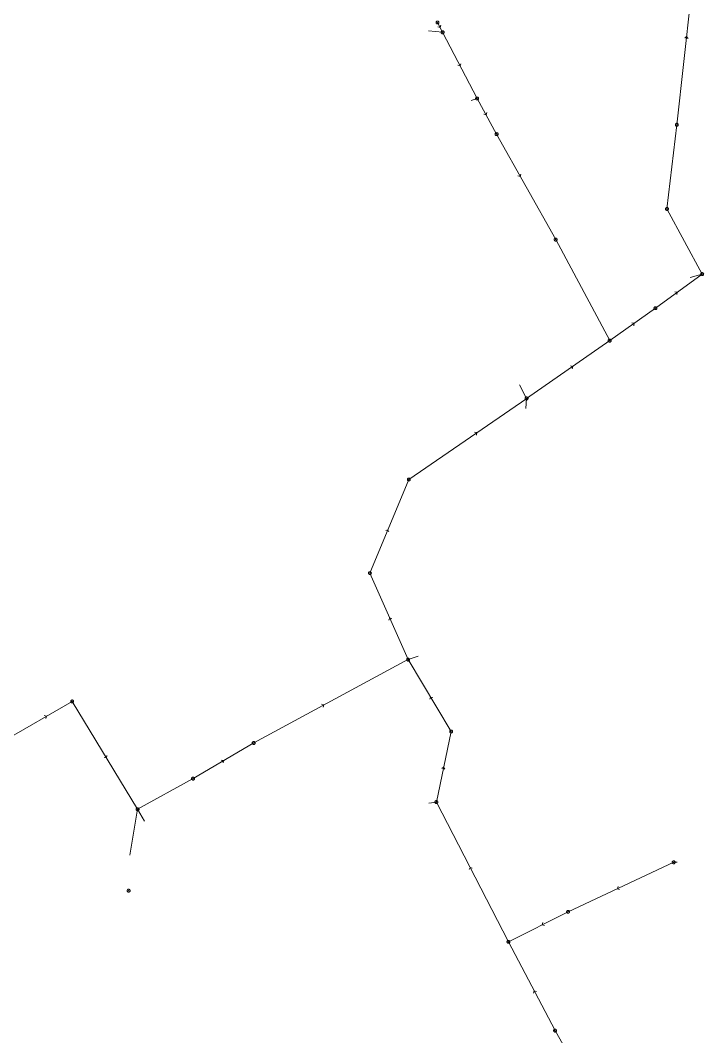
# Model space of a CAD drawing. Header units: metres. Extents: x 25504150 to 25508618, y 6694193 to 6702753.
# Drawn here: x 25505477.6 to 25505692.5, y 6699926.4 to 6700246 of the extents above; entities that cross this region are included whole.
import ezdxf

# ---------------------------------------------------------------- set-up
doc = ezdxf.new("R2010")
doc.units = ezdxf.units.M
for name, pattern in [('Sewer_node', [0]), ('Viemariputket', [0]), ('Viemarivarusteet', [0])]:
    doc.linetypes.add(name, pattern=pattern)
for name, color, linetype, lineweight in [('Sewer_node', 7, 'Sewer_node', 0), ('Viemariputket', 7, 'Viemariputket', 0), ('Viemarivarusteet', 7, 'Viemarivarusteet', 0)]:
    doc.layers.add(name, color=color, linetype=linetype, lineweight=lineweight)

msp = doc.modelspace()

# ---------------------------------------------------------------- linework, layer by layer
at = {"layer": 'Sewer_node', "color": 46, "linetype": 'Continuous', "true_color": 0x7f5f00, "flags": 128}
for points, elevation in [([(25505609.24, 6700245.29), (25505609.23, 6700245.36), (25505609.22, 6700245.43), (25505609.19, 6700245.5), (25505609.15, 6700245.56), (25505609.11, 6700245.62), (25505609.05, 6700245.66), (25505608.99, 6700245.7), (25505608.92, 6700245.73), (25505608.85, 6700245.74), (25505608.78, 6700245.75), (25505608.71, 6700245.74), (25505608.64, 6700245.73), (25505608.57, 6700245.7), (25505608.51, 6700245.66), (25505608.45, 6700245.62), (25505608.41, 6700245.56), (25505608.37, 6700245.5), (25505608.34, 6700245.43), (25505608.33, 6700245.36), (25505608.32, 6700245.29), (25505608.33, 6700245.22), (25505608.34, 6700245.15), (25505608.37, 6700245.08), (25505608.41, 6700245.02), (25505608.45, 6700244.96), (25505608.51, 6700244.92), (25505608.57, 6700244.88), (25505608.64, 6700244.85), (25505608.71, 6700244.84), (25505608.78, 6700244.83), (25505608.85, 6700244.84), (25505608.92, 6700244.85), (25505608.99, 6700244.88), (25505609.05, 6700244.92), (25505609.11, 6700244.96), (25505609.15, 6700245.02), (25505609.19, 6700245.08), (25505609.22, 6700245.15), (25505609.23, 6700245.22)], 48.75), ([(25505610.85, 6700242.22), (25505610.84, 6700242.29), (25505610.83, 6700242.36), (25505610.8, 6700242.43), (25505610.76, 6700242.49), (25505610.72, 6700242.55), (25505610.66, 6700242.59), (25505610.6, 6700242.63), (25505610.53, 6700242.66), (25505610.46, 6700242.67), (25505610.39, 6700242.68), (25505610.32, 6700242.67), (25505610.25, 6700242.66), (25505610.18, 6700242.63), (25505610.12, 6700242.59), (25505610.06, 6700242.55), (25505610.02, 6700242.49), (25505609.98, 6700242.43), (25505609.95, 6700242.36), (25505609.94, 6700242.29), (25505609.93, 6700242.22), (25505609.94, 6700242.15), (25505609.95, 6700242.08), (25505609.98, 6700242.01), (25505610.02, 6700241.95), (25505610.06, 6700241.89), (25505610.12, 6700241.85), (25505610.18, 6700241.81), (25505610.25, 6700241.78), (25505610.32, 6700241.77), (25505610.39, 6700241.76), (25505610.46, 6700241.77), (25505610.53, 6700241.78), (25505610.6, 6700241.81), (25505610.66, 6700241.85), (25505610.72, 6700241.89), (25505610.76, 6700241.95), (25505610.8, 6700242.01), (25505610.83, 6700242.08), (25505610.84, 6700242.15)], 48.49), ([(25505621.69, 6700221.4), (25505621.68, 6700221.47), (25505621.67, 6700221.54), (25505621.64, 6700221.61), (25505621.6, 6700221.67), (25505621.56, 6700221.73), (25505621.5, 6700221.77), (25505621.44, 6700221.81), (25505621.37, 6700221.84), (25505621.3, 6700221.85), (25505621.23, 6700221.86), (25505621.16, 6700221.85), (25505621.09, 6700221.84), (25505621.02, 6700221.81), (25505620.96, 6700221.77), (25505620.9, 6700221.73), (25505620.86, 6700221.67), (25505620.82, 6700221.61), (25505620.79, 6700221.54), (25505620.78, 6700221.47), (25505620.77, 6700221.4), (25505620.78, 6700221.33), (25505620.79, 6700221.26), (25505620.82, 6700221.19), (25505620.86, 6700221.13), (25505620.9, 6700221.07), (25505620.96, 6700221.03), (25505621.02, 6700220.99), (25505621.09, 6700220.96), (25505621.16, 6700220.95), (25505621.23, 6700220.94), (25505621.3, 6700220.95), (25505621.37, 6700220.96), (25505621.44, 6700220.99), (25505621.5, 6700221.03), (25505621.56, 6700221.07), (25505621.6, 6700221.13), (25505621.64, 6700221.19), (25505621.67, 6700221.26), (25505621.68, 6700221.33)], 47.1), ([(25505684.52, 6700213.15), (25505684.51, 6700213.22), (25505684.5, 6700213.29), (25505684.47, 6700213.36), (25505684.43, 6700213.42), (25505684.39, 6700213.48), (25505684.33, 6700213.52), (25505684.27, 6700213.56), (25505684.2, 6700213.59), (25505684.13, 6700213.6), (25505684.06, 6700213.61), (25505683.99, 6700213.6), (25505683.92, 6700213.59), (25505683.85, 6700213.56), (25505683.79, 6700213.52), (25505683.73, 6700213.48), (25505683.69, 6700213.42), (25505683.65, 6700213.36), (25505683.62, 6700213.29), (25505683.61, 6700213.22), (25505683.6, 6700213.15), (25505683.61, 6700213.08), (25505683.62, 6700213.01), (25505683.65, 6700212.94), (25505683.69, 6700212.88), (25505683.73, 6700212.82), (25505683.79, 6700212.78), (25505683.85, 6700212.74), (25505683.92, 6700212.71), (25505683.99, 6700212.7), (25505684.06, 6700212.69), (25505684.13, 6700212.7), (25505684.2, 6700212.71), (25505684.27, 6700212.74), (25505684.33, 6700212.78), (25505684.39, 6700212.82), (25505684.43, 6700212.88), (25505684.47, 6700212.94), (25505684.5, 6700213.01), (25505684.51, 6700213.08)], 45.99), ([(25505627.86, 6700210.19), (25505627.85, 6700210.26), (25505627.84, 6700210.34), (25505627.81, 6700210.4), (25505627.77, 6700210.47), (25505627.72, 6700210.52), (25505627.67, 6700210.57), (25505627.6, 6700210.61), (25505627.54, 6700210.64), (25505627.46, 6700210.65), (25505627.39, 6700210.66), (25505627.32, 6700210.65), (25505627.24, 6700210.64), (25505627.18, 6700210.61), (25505627.11, 6700210.57), (25505627.06, 6700210.52), (25505627.01, 6700210.47), (25505626.97, 6700210.4), (25505626.94, 6700210.34), (25505626.93, 6700210.26), (25505626.92, 6700210.19), (25505626.93, 6700210.12), (25505626.94, 6700210.04), (25505626.97, 6700209.98), (25505627.01, 6700209.91), (25505627.06, 6700209.86), (25505627.11, 6700209.81), (25505627.18, 6700209.77), (25505627.24, 6700209.74), (25505627.32, 6700209.73), (25505627.39, 6700209.72), (25505627.46, 6700209.73), (25505627.54, 6700209.74), (25505627.6, 6700209.77), (25505627.67, 6700209.81), (25505627.72, 6700209.86), (25505627.77, 6700209.91), (25505627.81, 6700209.98), (25505627.84, 6700210.04), (25505627.85, 6700210.12)], 46.66), ([(25505681.41, 6700186.68), (25505681.4, 6700186.75), (25505681.39, 6700186.82), (25505681.36, 6700186.89), (25505681.32, 6700186.95), (25505681.28, 6700187.01), (25505681.22, 6700187.05), (25505681.16, 6700187.09), (25505681.09, 6700187.12), (25505681.02, 6700187.13), (25505680.95, 6700187.14), (25505680.88, 6700187.13), (25505680.81, 6700187.12), (25505680.74, 6700187.09), (25505680.68, 6700187.05), (25505680.62, 6700187.01), (25505680.58, 6700186.95), (25505680.54, 6700186.89), (25505680.51, 6700186.82), (25505680.5, 6700186.75), (25505680.49, 6700186.68), (25505680.5, 6700186.61), (25505680.51, 6700186.54), (25505680.54, 6700186.47), (25505680.58, 6700186.41), (25505680.62, 6700186.35), (25505680.68, 6700186.31), (25505680.74, 6700186.27), (25505680.81, 6700186.24), (25505680.88, 6700186.23), (25505680.95, 6700186.22), (25505681.02, 6700186.23), (25505681.09, 6700186.24), (25505681.16, 6700186.27), (25505681.22, 6700186.31), (25505681.28, 6700186.35), (25505681.32, 6700186.41), (25505681.36, 6700186.47), (25505681.39, 6700186.54), (25505681.4, 6700186.61)], 46.12), ([(25505646.41, 6700177.02), (25505646.4, 6700177.09), (25505646.39, 6700177.16), (25505646.36, 6700177.23), (25505646.32, 6700177.29), (25505646.28, 6700177.35), (25505646.22, 6700177.39), (25505646.16, 6700177.43), (25505646.09, 6700177.46), (25505646.02, 6700177.47), (25505645.95, 6700177.48), (25505645.88, 6700177.47), (25505645.81, 6700177.46), (25505645.74, 6700177.43), (25505645.68, 6700177.39), (25505645.62, 6700177.35), (25505645.58, 6700177.29), (25505645.54, 6700177.23), (25505645.51, 6700177.16), (25505645.5, 6700177.09), (25505645.49, 6700177.02), (25505645.5, 6700176.95), (25505645.51, 6700176.88), (25505645.54, 6700176.81), (25505645.58, 6700176.75), (25505645.62, 6700176.69), (25505645.68, 6700176.65), (25505645.74, 6700176.61), (25505645.81, 6700176.58), (25505645.88, 6700176.57), (25505645.95, 6700176.56), (25505646.02, 6700176.57), (25505646.09, 6700176.58), (25505646.16, 6700176.61), (25505646.22, 6700176.65), (25505646.28, 6700176.69), (25505646.32, 6700176.75), (25505646.36, 6700176.81), (25505646.39, 6700176.88), (25505646.4, 6700176.95)], 46.16), ([(25505692.5, 6700166.19), (25505692.49, 6700166.26), (25505692.48, 6700166.33), (25505692.45, 6700166.4), (25505692.41, 6700166.46), (25505692.37, 6700166.52), (25505692.31, 6700166.56), (25505692.25, 6700166.6), (25505692.18, 6700166.63), (25505692.11, 6700166.64), (25505692.04, 6700166.65), (25505691.97, 6700166.64), (25505691.9, 6700166.63), (25505691.83, 6700166.6), (25505691.77, 6700166.56), (25505691.71, 6700166.52), (25505691.67, 6700166.46), (25505691.63, 6700166.4), (25505691.6, 6700166.33), (25505691.59, 6700166.26), (25505691.58, 6700166.19), (25505691.59, 6700166.12), (25505691.6, 6700166.05), (25505691.63, 6700165.98), (25505691.67, 6700165.92), (25505691.71, 6700165.86), (25505691.77, 6700165.82), (25505691.83, 6700165.78), (25505691.9, 6700165.75), (25505691.97, 6700165.74), (25505692.04, 6700165.73), (25505692.11, 6700165.74), (25505692.18, 6700165.75), (25505692.25, 6700165.78), (25505692.31, 6700165.82), (25505692.37, 6700165.86), (25505692.41, 6700165.92), (25505692.45, 6700165.98), (25505692.48, 6700166.05), (25505692.49, 6700166.12)], 45.93), ([(25505677.78, 6700155.46), (25505677.77, 6700155.53), (25505677.76, 6700155.6), (25505677.73, 6700155.67), (25505677.69, 6700155.73), (25505677.65, 6700155.79), (25505677.59, 6700155.83), (25505677.53, 6700155.87), (25505677.46, 6700155.9), (25505677.39, 6700155.91), (25505677.32, 6700155.92), (25505677.25, 6700155.91), (25505677.18, 6700155.9), (25505677.11, 6700155.87), (25505677.05, 6700155.83), (25505676.99, 6700155.79), (25505676.95, 6700155.73), (25505676.91, 6700155.67), (25505676.88, 6700155.6), (25505676.87, 6700155.53), (25505676.86, 6700155.46), (25505676.87, 6700155.39), (25505676.88, 6700155.32), (25505676.91, 6700155.25), (25505676.95, 6700155.19), (25505676.99, 6700155.13), (25505677.05, 6700155.09), (25505677.11, 6700155.05), (25505677.18, 6700155.02), (25505677.25, 6700155.01), (25505677.32, 6700155), (25505677.39, 6700155.01), (25505677.46, 6700155.02), (25505677.53, 6700155.05), (25505677.59, 6700155.09), (25505677.65, 6700155.13), (25505677.69, 6700155.19), (25505677.73, 6700155.25), (25505677.76, 6700155.32), (25505677.77, 6700155.39)], 45.94), ([(25505663.41, 6700145.25), (25505663.4, 6700145.32), (25505663.39, 6700145.39), (25505663.36, 6700145.46), (25505663.32, 6700145.52), (25505663.28, 6700145.58), (25505663.22, 6700145.62), (25505663.16, 6700145.66), (25505663.09, 6700145.69), (25505663.02, 6700145.7), (25505662.95, 6700145.71), (25505662.88, 6700145.7), (25505662.81, 6700145.69), (25505662.74, 6700145.66), (25505662.68, 6700145.62), (25505662.62, 6700145.58), (25505662.58, 6700145.52), (25505662.54, 6700145.46), (25505662.51, 6700145.39), (25505662.5, 6700145.32), (25505662.49, 6700145.25), (25505662.5, 6700145.18), (25505662.51, 6700145.11), (25505662.54, 6700145.04), (25505662.58, 6700144.98), (25505662.62, 6700144.92), (25505662.68, 6700144.88), (25505662.74, 6700144.84), (25505662.81, 6700144.81), (25505662.88, 6700144.8), (25505662.95, 6700144.79), (25505663.02, 6700144.8), (25505663.09, 6700144.81), (25505663.16, 6700144.84), (25505663.22, 6700144.88), (25505663.28, 6700144.92), (25505663.32, 6700144.98), (25505663.36, 6700145.04), (25505663.39, 6700145.11), (25505663.4, 6700145.18)], 45.97), ([(25505637.26, 6700127.09), (25505637.25, 6700127.16), (25505637.24, 6700127.24), (25505637.21, 6700127.3), (25505637.17, 6700127.37), (25505637.12, 6700127.42), (25505637.07, 6700127.47), (25505637, 6700127.51), (25505636.94, 6700127.54), (25505636.86, 6700127.55), (25505636.79, 6700127.56), (25505636.72, 6700127.55), (25505636.64, 6700127.54), (25505636.58, 6700127.51), (25505636.51, 6700127.47), (25505636.46, 6700127.42), (25505636.41, 6700127.37), (25505636.37, 6700127.3), (25505636.34, 6700127.24), (25505636.33, 6700127.16), (25505636.32, 6700127.09), (25505636.33, 6700127.02), (25505636.34, 6700126.94), (25505636.37, 6700126.88), (25505636.41, 6700126.81), (25505636.46, 6700126.76), (25505636.51, 6700126.71), (25505636.58, 6700126.67), (25505636.64, 6700126.64), (25505636.72, 6700126.63), (25505636.79, 6700126.62), (25505636.86, 6700126.63), (25505636.94, 6700126.64), (25505637, 6700126.67), (25505637.07, 6700126.71), (25505637.12, 6700126.76), (25505637.17, 6700126.81), (25505637.21, 6700126.88), (25505637.24, 6700126.94), (25505637.25, 6700127.02)], 46.25), ([(25505600.22, 6700101.58), (25505600.21, 6700101.65), (25505600.2, 6700101.72), (25505600.17, 6700101.79), (25505600.13, 6700101.85), (25505600.09, 6700101.91), (25505600.03, 6700101.95), (25505599.97, 6700101.99), (25505599.9, 6700102.02), (25505599.83, 6700102.03), (25505599.76, 6700102.04), (25505599.69, 6700102.03), (25505599.62, 6700102.02), (25505599.55, 6700101.99), (25505599.49, 6700101.95), (25505599.43, 6700101.91), (25505599.39, 6700101.85), (25505599.35, 6700101.79), (25505599.32, 6700101.72), (25505599.31, 6700101.65), (25505599.3, 6700101.58), (25505599.31, 6700101.51), (25505599.32, 6700101.44), (25505599.35, 6700101.37), (25505599.39, 6700101.31), (25505599.43, 6700101.25), (25505599.49, 6700101.21), (25505599.55, 6700101.17), (25505599.62, 6700101.14), (25505599.69, 6700101.13), (25505599.76, 6700101.12), (25505599.83, 6700101.13), (25505599.9, 6700101.14), (25505599.97, 6700101.17), (25505600.03, 6700101.21), (25505600.09, 6700101.25), (25505600.13, 6700101.31), (25505600.17, 6700101.37), (25505600.2, 6700101.44), (25505600.21, 6700101.51)], 45.4), ([(25505587.98, 6700072.15), (25505587.97, 6700072.22), (25505587.96, 6700072.29), (25505587.93, 6700072.36), (25505587.89, 6700072.42), (25505587.85, 6700072.48), (25505587.79, 6700072.52), (25505587.73, 6700072.56), (25505587.66, 6700072.59), (25505587.59, 6700072.6), (25505587.52, 6700072.61), (25505587.45, 6700072.6), (25505587.38, 6700072.59), (25505587.31, 6700072.56), (25505587.25, 6700072.52), (25505587.19, 6700072.48), (25505587.15, 6700072.42), (25505587.11, 6700072.36), (25505587.08, 6700072.29), (25505587.07, 6700072.22), (25505587.06, 6700072.15), (25505587.07, 6700072.08), (25505587.08, 6700072.01), (25505587.11, 6700071.94), (25505587.15, 6700071.88), (25505587.19, 6700071.82), (25505587.25, 6700071.78), (25505587.31, 6700071.74), (25505587.38, 6700071.71), (25505587.45, 6700071.7), (25505587.52, 6700071.69), (25505587.59, 6700071.7), (25505587.66, 6700071.71), (25505587.73, 6700071.74), (25505587.79, 6700071.78), (25505587.85, 6700071.82), (25505587.89, 6700071.88), (25505587.93, 6700071.94), (25505587.96, 6700072.01), (25505587.97, 6700072.08)], 45.68), ([(25505600, 6700044.96), (25505599.99, 6700045.03), (25505599.98, 6700045.1), (25505599.95, 6700045.17), (25505599.91, 6700045.23), (25505599.87, 6700045.29), (25505599.81, 6700045.33), (25505599.75, 6700045.37), (25505599.68, 6700045.4), (25505599.61, 6700045.41), (25505599.54, 6700045.42), (25505599.47, 6700045.41), (25505599.4, 6700045.4), (25505599.33, 6700045.37), (25505599.27, 6700045.33), (25505599.21, 6700045.29), (25505599.17, 6700045.23), (25505599.13, 6700045.17), (25505599.1, 6700045.1), (25505599.09, 6700045.03), (25505599.08, 6700044.96), (25505599.09, 6700044.89), (25505599.1, 6700044.82), (25505599.13, 6700044.75), (25505599.17, 6700044.69), (25505599.21, 6700044.63), (25505599.27, 6700044.59), (25505599.33, 6700044.55), (25505599.4, 6700044.52), (25505599.47, 6700044.51), (25505599.54, 6700044.5), (25505599.61, 6700044.51), (25505599.68, 6700044.52), (25505599.75, 6700044.55), (25505599.81, 6700044.59), (25505599.87, 6700044.63), (25505599.91, 6700044.69), (25505599.95, 6700044.75), (25505599.98, 6700044.82), (25505599.99, 6700044.89)], 100), ([(25505613.54, 6700022.34), (25505613.53, 6700022.41), (25505613.52, 6700022.48), (25505613.49, 6700022.55), (25505613.45, 6700022.61), (25505613.41, 6700022.67), (25505613.35, 6700022.71), (25505613.29, 6700022.75), (25505613.22, 6700022.78), (25505613.15, 6700022.79), (25505613.08, 6700022.8), (25505613.01, 6700022.79), (25505612.94, 6700022.78), (25505612.87, 6700022.75), (25505612.81, 6700022.71), (25505612.75, 6700022.67), (25505612.71, 6700022.61), (25505612.67, 6700022.55), (25505612.64, 6700022.48), (25505612.63, 6700022.41), (25505612.62, 6700022.34), (25505612.63, 6700022.27), (25505612.64, 6700022.2), (25505612.67, 6700022.13), (25505612.71, 6700022.07), (25505612.75, 6700022.01), (25505612.81, 6700021.97), (25505612.87, 6700021.93), (25505612.94, 6700021.9), (25505613.01, 6700021.89), (25505613.08, 6700021.88), (25505613.15, 6700021.89), (25505613.22, 6700021.9), (25505613.29, 6700021.93), (25505613.35, 6700021.97), (25505613.41, 6700022.01), (25505613.45, 6700022.07), (25505613.49, 6700022.13), (25505613.52, 6700022.2), (25505613.53, 6700022.27)], 47.78), ([(25505551.44, 6700018.74), (25505551.43, 6700018.81), (25505551.42, 6700018.88), (25505551.39, 6700018.95), (25505551.35, 6700019.01), (25505551.31, 6700019.07), (25505551.25, 6700019.11), (25505551.19, 6700019.15), (25505551.12, 6700019.18), (25505551.05, 6700019.19), (25505550.98, 6700019.2), (25505550.91, 6700019.19), (25505550.84, 6700019.18), (25505550.77, 6700019.15), (25505550.71, 6700019.11), (25505550.65, 6700019.07), (25505550.61, 6700019.01), (25505550.57, 6700018.95), (25505550.54, 6700018.88), (25505550.53, 6700018.81), (25505550.52, 6700018.74), (25505550.53, 6700018.67), (25505550.54, 6700018.6), (25505550.57, 6700018.53), (25505550.61, 6700018.47), (25505550.65, 6700018.41), (25505550.71, 6700018.37), (25505550.77, 6700018.33), (25505550.84, 6700018.3), (25505550.91, 6700018.29), (25505550.98, 6700018.28), (25505551.05, 6700018.29), (25505551.12, 6700018.3), (25505551.19, 6700018.33), (25505551.25, 6700018.37), (25505551.31, 6700018.41), (25505551.35, 6700018.47), (25505551.39, 6700018.53), (25505551.42, 6700018.6), (25505551.43, 6700018.67)], 45.43), ([(25505608.88, 6700000.15), (25505608.87, 6700000.22), (25505608.86, 6700000.29), (25505608.83, 6700000.36), (25505608.79, 6700000.42), (25505608.75, 6700000.48), (25505608.69, 6700000.52), (25505608.63, 6700000.56), (25505608.56, 6700000.59), (25505608.49, 6700000.6), (25505608.42, 6700000.61), (25505608.35, 6700000.6), (25505608.28, 6700000.59), (25505608.21, 6700000.56), (25505608.15, 6700000.52), (25505608.09, 6700000.48), (25505608.05, 6700000.42), (25505608.01, 6700000.36), (25505607.98, 6700000.29), (25505607.97, 6700000.22), (25505607.96, 6700000.15), (25505607.97, 6700000.08), (25505607.98, 6700000.01), (25505608.01, 6699999.94), (25505608.05, 6699999.88), (25505608.09, 6699999.82), (25505608.15, 6699999.78), (25505608.21, 6699999.74), (25505608.28, 6699999.71), (25505608.35, 6699999.7), (25505608.42, 6699999.69), (25505608.49, 6699999.7), (25505608.56, 6699999.71), (25505608.63, 6699999.74), (25505608.69, 6699999.78), (25505608.75, 6699999.82), (25505608.79, 6699999.88), (25505608.83, 6699999.94), (25505608.86, 6700000.01), (25505608.87, 6700000.08)], 48.78), ([(25505514.92, 6699997.88), (25505514.91, 6699997.95), (25505514.9, 6699998.02), (25505514.87, 6699998.09), (25505514.83, 6699998.15), (25505514.79, 6699998.21), (25505514.73, 6699998.25), (25505514.67, 6699998.29), (25505514.6, 6699998.32), (25505514.53, 6699998.33), (25505514.46, 6699998.34), (25505514.39, 6699998.33), (25505514.32, 6699998.32), (25505514.25, 6699998.29), (25505514.19, 6699998.25), (25505514.13, 6699998.21), (25505514.09, 6699998.15), (25505514.05, 6699998.09), (25505514.02, 6699998.02), (25505514.01, 6699997.95), (25505514, 6699997.88), (25505514.01, 6699997.81), (25505514.02, 6699997.74), (25505514.05, 6699997.67), (25505514.09, 6699997.61), (25505514.13, 6699997.55), (25505514.19, 6699997.51), (25505514.25, 6699997.47), (25505514.32, 6699997.44), (25505514.39, 6699997.43), (25505514.46, 6699997.42), (25505514.53, 6699997.43), (25505514.6, 6699997.44), (25505514.67, 6699997.47), (25505514.73, 6699997.51), (25505514.79, 6699997.55), (25505514.83, 6699997.61), (25505514.87, 6699997.67), (25505514.9, 6699997.74), (25505514.91, 6699997.81)], 45.83), ([(25505683.53, 6699981.21), (25505683.52, 6699981.28), (25505683.51, 6699981.35), (25505683.48, 6699981.42), (25505683.44, 6699981.48), (25505683.4, 6699981.54), (25505683.34, 6699981.58), (25505683.28, 6699981.62), (25505683.21, 6699981.65), (25505683.14, 6699981.66), (25505683.07, 6699981.67), (25505683, 6699981.66), (25505682.93, 6699981.65), (25505682.86, 6699981.62), (25505682.8, 6699981.58), (25505682.74, 6699981.54), (25505682.7, 6699981.48), (25505682.66, 6699981.42), (25505682.63, 6699981.35), (25505682.62, 6699981.28), (25505682.61, 6699981.21), (25505682.62, 6699981.14), (25505682.63, 6699981.07), (25505682.66, 6699981), (25505682.7, 6699980.94), (25505682.74, 6699980.88), (25505682.8, 6699980.84), (25505682.86, 6699980.8), (25505682.93, 6699980.77), (25505683, 6699980.76), (25505683.07, 6699980.75), (25505683.14, 6699980.76), (25505683.21, 6699980.77), (25505683.28, 6699980.8), (25505683.34, 6699980.84), (25505683.4, 6699980.88), (25505683.44, 6699980.94), (25505683.48, 6699981), (25505683.51, 6699981.07), (25505683.52, 6699981.14)], 52.04), ([(25505650.31, 6699965.65), (25505650.3, 6699965.72), (25505650.29, 6699965.79), (25505650.26, 6699965.86), (25505650.22, 6699965.92), (25505650.18, 6699965.98), (25505650.12, 6699966.02), (25505650.06, 6699966.06), (25505649.99, 6699966.09), (25505649.92, 6699966.1), (25505649.85, 6699966.11), (25505649.78, 6699966.1), (25505649.71, 6699966.09), (25505649.64, 6699966.06), (25505649.58, 6699966.02), (25505649.52, 6699965.98), (25505649.48, 6699965.92), (25505649.44, 6699965.86), (25505649.41, 6699965.79), (25505649.4, 6699965.72), (25505649.39, 6699965.65), (25505649.4, 6699965.58), (25505649.41, 6699965.51), (25505649.44, 6699965.44), (25505649.48, 6699965.38), (25505649.52, 6699965.32), (25505649.58, 6699965.28), (25505649.64, 6699965.24), (25505649.71, 6699965.21), (25505649.78, 6699965.2), (25505649.85, 6699965.19), (25505649.92, 6699965.2), (25505649.99, 6699965.21), (25505650.06, 6699965.24), (25505650.12, 6699965.28), (25505650.18, 6699965.32), (25505650.22, 6699965.38), (25505650.26, 6699965.44), (25505650.29, 6699965.51), (25505650.3, 6699965.58)], 50.3), ([(25505631.55, 6699956.2), (25505631.54, 6699956.27), (25505631.53, 6699956.34), (25505631.5, 6699956.41), (25505631.46, 6699956.47), (25505631.42, 6699956.53), (25505631.36, 6699956.57), (25505631.3, 6699956.61), (25505631.23, 6699956.64), (25505631.16, 6699956.65), (25505631.09, 6699956.66), (25505631.02, 6699956.65), (25505630.95, 6699956.64), (25505630.88, 6699956.61), (25505630.82, 6699956.57), (25505630.76, 6699956.53), (25505630.72, 6699956.47), (25505630.68, 6699956.41), (25505630.65, 6699956.34), (25505630.64, 6699956.27), (25505630.63, 6699956.2), (25505630.64, 6699956.13), (25505630.65, 6699956.06), (25505630.68, 6699955.99), (25505630.72, 6699955.93), (25505630.76, 6699955.87), (25505630.82, 6699955.83), (25505630.88, 6699955.79), (25505630.95, 6699955.76), (25505631.02, 6699955.75), (25505631.09, 6699955.74), (25505631.16, 6699955.75), (25505631.23, 6699955.76), (25505631.3, 6699955.79), (25505631.36, 6699955.83), (25505631.42, 6699955.87), (25505631.46, 6699955.93), (25505631.5, 6699955.99), (25505631.53, 6699956.06), (25505631.54, 6699956.13)], 49.59), ([(25505646.22, 6699928.3), (25505646.21, 6699928.37), (25505646.2, 6699928.44), (25505646.17, 6699928.51), (25505646.13, 6699928.57), (25505646.09, 6699928.63), (25505646.03, 6699928.67), (25505645.97, 6699928.71), (25505645.9, 6699928.74), (25505645.83, 6699928.75), (25505645.76, 6699928.76), (25505645.69, 6699928.75), (25505645.62, 6699928.74), (25505645.55, 6699928.71), (25505645.49, 6699928.67), (25505645.43, 6699928.63), (25505645.39, 6699928.57), (25505645.35, 6699928.51), (25505645.32, 6699928.44), (25505645.31, 6699928.37), (25505645.3, 6699928.3), (25505645.31, 6699928.23), (25505645.32, 6699928.16), (25505645.35, 6699928.09), (25505645.39, 6699928.03), (25505645.43, 6699927.97), (25505645.49, 6699927.93), (25505645.55, 6699927.89), (25505645.62, 6699927.86), (25505645.69, 6699927.85), (25505645.76, 6699927.84), (25505645.83, 6699927.85), (25505645.9, 6699927.86), (25505645.97, 6699927.89), (25505646.03, 6699927.93), (25505646.09, 6699927.97), (25505646.13, 6699928.03), (25505646.17, 6699928.09), (25505646.2, 6699928.16), (25505646.21, 6699928.23)], 50.41)]:
    msp.add_lwpolyline(points, close=True, dxfattribs=dict(at, elevation=elevation))
for points in [[(25505608.88, 6700243.94), (25505609.6, 6700243.72), (25505609.82, 6700244.43)], [(25505687.58, 6700240.28), (25505687.11, 6700240.86), (25505686.53, 6700240.4)], [(25505615.19, 6700231.83), (25505615.91, 6700231.62), (25505616.13, 6700232.32)], [(25505623.33, 6700216.46), (25505624.05, 6700216.26), (25505624.26, 6700216.97)], [(25505634.1, 6700197.11), (25505634.82, 6700196.91), (25505635.02, 6700197.63)], [(25505684.08, 6700159.72), (25505684.18, 6700160.46), (25505683.45, 6700160.58)], [(25505670.51, 6700149.96), (25505670.63, 6700150.7), (25505669.9, 6700150.83)], [(25505651.19, 6700136.43), (25505651.31, 6700137.17), (25505650.58, 6700137.3)], [(25505621.04, 6700115.58), (25505621.17, 6700116.32), (25505620.44, 6700116.46)], [(25505593.5, 6700085.12), (25505593.2, 6700085.81), (25505592.52, 6700085.53)], [(25505594.45, 6700057.79), (25505593.75, 6700058.05), (25505593.48, 6700057.36)], [(25505607.31, 6700033.02), (25505606.58, 6700033.19), (25505606.4, 6700032.47)], [(25505572.87, 6700029.99), (25505573.06, 6700030.71), (25505572.35, 6700030.91)], [(25505485.64, 6700026.42), (25505485.81, 6700027.15), (25505485.09, 6700027.33)], [(25505503.92, 6700014.2), (25505504.65, 6700014.04), (25505504.82, 6700014.76)], [(25505541.34, 6700012.45), (25505541.5, 6700013.18), (25505540.78, 6700013.35)], [(25505611.13, 6700010.46), (25505610.72, 6700011.09), (25505610.1, 6700010.68)], [(25505619.72, 6699979.4), (25505619.01, 6699979.62), (25505618.78, 6699978.92)], [(25505665.62, 6699973.63), (25505665.37, 6699972.92), (25505666.07, 6699972.67)], [(25505641.95, 6699962.27), (25505641.73, 6699961.56), (25505642.43, 6699961.32)], [(25505639.92, 6699940.55), (25505639.2, 6699940.77), (25505638.98, 6699940.06)]]:
    msp.add_lwpolyline(points, dxfattribs=at)
for points in [[(25505494.33, 6700031.81), (25505494.32, 6700031.88), (25505494.31, 6700031.95), (25505494.28, 6700032.02), (25505494.24, 6700032.08), (25505494.2, 6700032.14), (25505494.14, 6700032.18), (25505494.08, 6700032.22), (25505494.01, 6700032.25), (25505493.94, 6700032.26), (25505493.87, 6700032.27), (25505493.8, 6700032.26), (25505493.73, 6700032.25), (25505493.66, 6700032.22), (25505493.6, 6700032.18), (25505493.54, 6700032.14), (25505493.5, 6700032.08), (25505493.46, 6700032.02), (25505493.43, 6700031.95), (25505493.42, 6700031.88), (25505493.41, 6700031.81), (25505493.42, 6700031.74), (25505493.43, 6700031.67), (25505493.46, 6700031.6), (25505493.5, 6700031.54), (25505493.54, 6700031.48), (25505493.6, 6700031.44), (25505493.66, 6700031.4), (25505493.73, 6700031.37), (25505493.8, 6700031.36), (25505493.87, 6700031.35), (25505493.94, 6700031.36), (25505494.01, 6700031.37), (25505494.08, 6700031.4), (25505494.14, 6700031.44), (25505494.2, 6700031.48), (25505494.24, 6700031.54), (25505494.28, 6700031.6), (25505494.31, 6700031.67), (25505494.32, 6700031.74)], [(25505532.38, 6700007.54), (25505532.37, 6700007.61), (25505532.36, 6700007.69), (25505532.33, 6700007.75), (25505532.29, 6700007.82), (25505532.24, 6700007.87), (25505532.19, 6700007.92), (25505532.12, 6700007.96), (25505532.06, 6700007.99), (25505531.98, 6700008), (25505531.91, 6700008.01), (25505531.84, 6700008), (25505531.76, 6700007.99), (25505531.7, 6700007.96), (25505531.63, 6700007.92), (25505531.58, 6700007.87), (25505531.53, 6700007.82), (25505531.49, 6700007.75), (25505531.46, 6700007.69), (25505531.45, 6700007.61), (25505531.44, 6700007.54), (25505531.45, 6700007.47), (25505531.46, 6700007.39), (25505531.49, 6700007.33), (25505531.53, 6700007.26), (25505531.58, 6700007.21), (25505531.63, 6700007.16), (25505531.7, 6700007.12), (25505531.76, 6700007.09), (25505531.84, 6700007.08), (25505531.91, 6700007.07), (25505531.98, 6700007.08), (25505532.06, 6700007.09), (25505532.12, 6700007.12), (25505532.19, 6700007.16), (25505532.24, 6700007.21), (25505532.29, 6700007.26), (25505532.33, 6700007.33), (25505532.36, 6700007.39), (25505532.37, 6700007.47)], [(25505512.11, 6699972.29), (25505512.1, 6699972.36), (25505512.09, 6699972.43), (25505512.06, 6699972.5), (25505512.02, 6699972.56), (25505511.98, 6699972.62), (25505511.92, 6699972.66), (25505511.86, 6699972.7), (25505511.79, 6699972.73), (25505511.72, 6699972.74), (25505511.65, 6699972.75), (25505511.58, 6699972.74), (25505511.51, 6699972.73), (25505511.44, 6699972.7), (25505511.38, 6699972.66), (25505511.32, 6699972.62), (25505511.28, 6699972.56), (25505511.24, 6699972.5), (25505511.21, 6699972.43), (25505511.2, 6699972.36), (25505511.19, 6699972.29), (25505511.2, 6699972.22), (25505511.21, 6699972.15), (25505511.24, 6699972.08), (25505511.28, 6699972.02), (25505511.32, 6699971.96), (25505511.38, 6699971.92), (25505511.44, 6699971.88), (25505511.51, 6699971.85), (25505511.58, 6699971.84), (25505511.65, 6699971.83), (25505511.72, 6699971.84), (25505511.79, 6699971.85), (25505511.86, 6699971.88), (25505511.92, 6699971.92), (25505511.98, 6699971.96), (25505512.02, 6699972.02), (25505512.06, 6699972.08), (25505512.09, 6699972.15), (25505512.1, 6699972.22)]]:
    msp.add_lwpolyline(points, close=True, dxfattribs=at)
at = {"layer": 'Viemariputket', "color": 1, "linetype": 'Continuous', "lineweight": 15}
for p, q in [((25505690.25, 6700269.46), (25505684.06, 6700213.15)), ((25505608.78, 6700245.29, 46.34), (25505610.39, 6700242.22, 44.8)), ((25505610.33, 6700242.25, 46.21), (25505605.92, 6700242.72)), ((25505610.39, 6700242.22, 47.06), (25505621.23, 6700221.4, 44.8)), ((25505621.23, 6700221.4, 44.83), (25505619.39, 6700220.79, 44.86)), ((25505621.23, 6700221.4, 44.8), (25505627.39, 6700210.19, 44.17)), ((25505645.95, 6700177.02, 42.59), (25505627.39, 6700210.19, 43.99)), ((25505684.06, 6700213.15), (25505680.95, 6700186.68)), ((25505680.95, 6700186.68), (25505692.04, 6700166.19)), ((25505662.95, 6700145.25, 42.37), (25505645.95, 6700177.02, 42.57)), ((25505692.04, 6700166.19), (25505677.32, 6700155.46)), ((25505692.04, 6700166.19), (25505688.24, 6700165.06)), ((25505677.32, 6700155.45), (25505662.95, 6700145.25, 42.16)), ((25505662.95, 6700145.25, 42.17), (25505636.79, 6700127.09, 42.29)), ((25505636.79, 6700127.09, 42.7), (25505634.59, 6700131.37)), ((25505636.79, 6700127.09, 43.35), (25505636.55, 6700123.94)), ((25505587.52, 6700072.15, 42.63), (25505599.76, 6700101.58, 42.58)), ((25505599.54, 6700044.96, 42.72), (25505587.52, 6700072.15, 42.63)), ((25505599.62, 6700045.11, 42.76), (25505550.98, 6700018.74)), ((25505599.54, 6700044.96, 44.25), (25505602.74, 6700046.06, 47.64)), ((25505613.08, 6700022.34, 45.28), (25505599.54, 6700044.96, 44.01)), ((25505493.87, 6700031.81), (25505472.82, 6700019.64)), ((25505514.46, 6699997.88, 42.98), (25505493.87, 6700031.81, 43.31)), ((25505608.42, 6700000.15, 46.22), (25505613.08, 6700022.34, 45.28)), ((25505550.98, 6700018.74), (25505531.91, 6700007.54)), ((25505531.91, 6700007.54, 43.04), (25505514.46, 6699997.88, 43.09)), ((25505608.42, 6700000.15, 46.22), (25505606.04, 6699999.84, 47.64)), ((25505631.09, 6699956.2, 47.05), (25505608.42, 6700000.15, 46.22)), ((25505514.46, 6699997.88, 44.1), (25505512, 6699983.42)), ((25505514.46, 6699997.88, 43.54), (25505516.68, 6699994.17)), ((25505683.07, 6699981.21, 50.31), (25505649.85, 6699965.65, 48.99)), ((25505683.07, 6699981.21, 50.31), (25505684.17, 6699981.22, 47.64)), ((25505649.85, 6699965.65, 48.47), (25505631.09, 6699956.2, 47.59)), ((25505645.76, 6699928.3, 48.38), (25505631.09, 6699956.2, 47.53)), ((25505660.58, 6699902.16, 50.74), (25505645.76, 6699928.3, 48.54))]:
    msp.add_line(p, q, dxfattribs=at)
msp.add_polyline3d([(25505599.75, 6700101.61, 42.51), (25505636.83, 6700127.08, 0), (25505636.79, 6700127.09, 42.31)], dxfattribs=at)
at = {"layer": 'Viemarivarusteet', "color": 1}
for p in [(25505608.78, 6700245.29, 48.75), (25505610.39, 6700242.22, 48.49), (25505621.23, 6700221.4, 47.1), (25505627.39, 6700210.19, 46.66), (25505684.06, 6700213.15, 45.99), (25505680.95, 6700186.68, 46.12), (25505645.95, 6700177.02, 46.16), (25505692.04, 6700166.19, 45.93), (25505677.32, 6700155.46, 45.94), (25505662.95, 6700145.25, 45.97), (25505636.79, 6700127.09, 46.25), (25505599.76, 6700101.58, 45.4), (25505587.52, 6700072.15, 45.68), (25505599.54, 6700044.96, 100), (25505493.87, 6700031.81), (25505613.08, 6700022.34, 47.78), (25505550.98, 6700018.74, 45.43), (25505531.91, 6700007.54), (25505608.42, 6700000.15, 48.78), (25505514.46, 6699997.88, 45.83), (25505683.07, 6699981.21, 52.04), (25505511.65, 6699972.29), (25505649.85, 6699965.65, 50.3), (25505631.09, 6699956.2, 49.59), (25505645.76, 6699928.3, 50.41)]:
    msp.add_point(p, dxfattribs=at)

doc.saveas('drawing.dxf')
